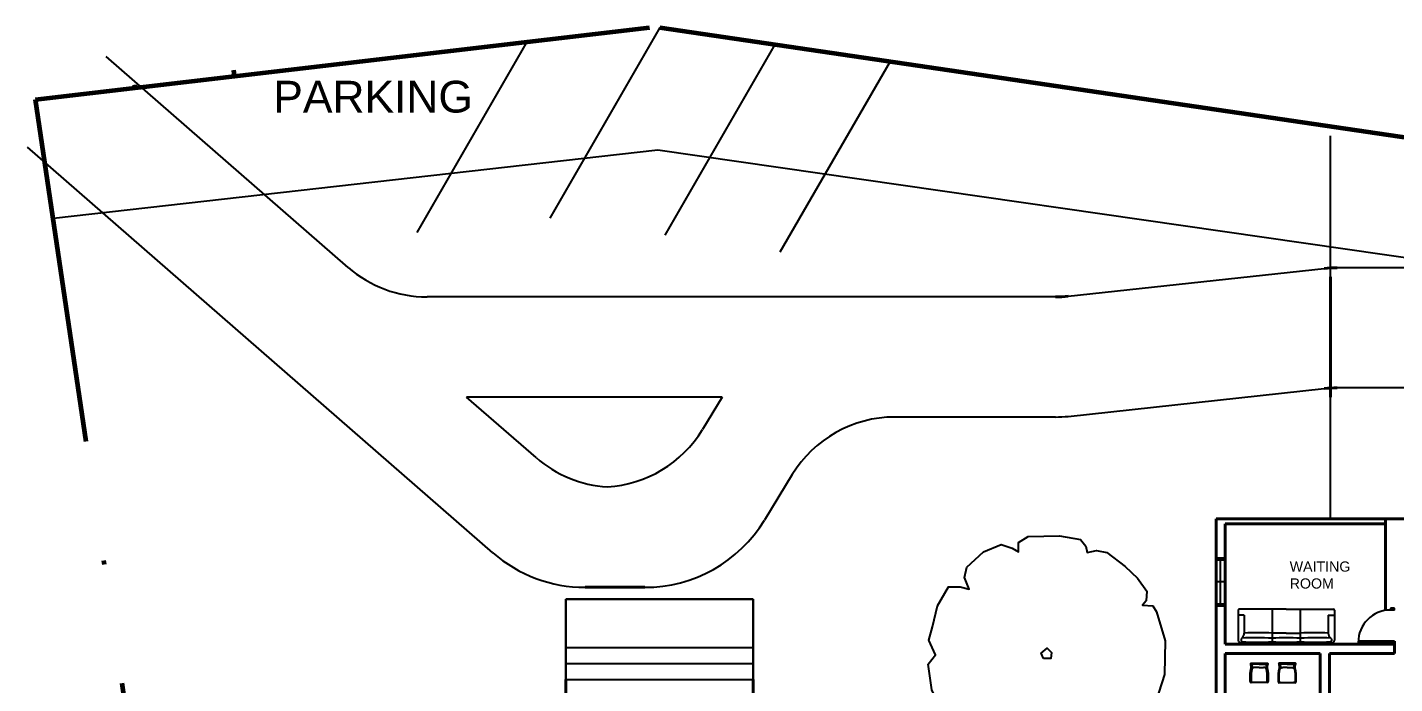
# Model space of a CAD drawing. Header units: metres. Extents: x -353 to 1688, y -477 to 135.
# Drawn here: x 457.6 to 491.74, y -321.3 to -304.91 of the extents above; entities that cross this region are included whole.
import ezdxf

# ---------------------------------------------------------------- set-up
doc = ezdxf.new("R2010")
doc.units = ezdxf.units.M
doc.header["$MEASUREMENT"] = 0
doc.linetypes.add('ACAD_ISO04W100', pattern=[30, 24, -3, 0, -3])
for name, color, linetype in [('CIRCULATION', 8, 'Continuous'), ('door space', 1, 'Continuous'), ('FUR', 7, 'Continuous'), ('ID-LOOSE', 31, 'Continuous'), ('ID-LOOSE2', 8, 'Continuous'), ('TREES', 82, 'Continuous'), ('WINDOW', 10, 'Continuous')]:
    doc.layers.add(name, color=color, linetype=linetype)
for name, color, linetype, plot in [('FURNITURE', 130, 'Continuous', False), ('STAIR', 231, 'Continuous', False), ('TEXT', 141, 'Continuous', False)]:
    doc.layers.add(name, color=color, linetype=linetype, plot=plot)
for name, color, linetype, lineweight in [('ROAD', 31, 'Continuous', 30), ('SITE BOUNDARY', 6, 'ACAD_ISO04W100', 60), ('WALL', 2, 'Continuous', 40)]:
    doc.layers.add(name, color=color, linetype=linetype, lineweight=lineweight)
doc.styles.get("Standard").update_dxf_attribs({"font": 'arial.ttf'})

# ---------------------------------------------------------------- blocks, each defined once
blk = doc.blocks.new('Simple tree 13_cad-block.com')
at = {"color": 0}
for points in [[(-1468, -1499), (-1766, -1175), (-1766, -1008), (-1883, -968), (-2037, -632), (-2103, -179), (-1973, -11), (-2089, 248), (-2025, 481), (-1935, 856), (-1740, 1192), (-1534, 1192), (-1378, 1153), (-1456, 1360), (-1416, 1541), (-1119, 1813), (-809, 1943), (-615, 1878), (-498, 1813), (-498, 1981), (-330, 2085), (227, 2098), (602, 2033), (692, 1917), (718, 1800), (886, 1839), (1068, 1800), (1391, 1555), (1611, 1348), (1779, 1115), (1766, 946), (1701, 868), (1883, 856), (1948, 752), (2102, 235), (2090, -361), (1934, -839), (1818, -1008), (1649, -1008), (1689, -1124), (1701, -1266), (1313, -1719), (1028, -1848), (757, -1991), (550, -1939), (511, -1848), (459, -2017), (-214, -2107), (-653, -2029), (-977, -1900), (-1352, -1681), (-1326, -1512)], [(-58, -76), (-97, 15), (6, 105), (84, 28), (71, -76)]]:
    blk.add_lwpolyline(points, close=True, dxfattribs=at)
blk = doc.blocks.new('SOFA-5')
at = {"layer": 'FUR', "color": 32}
for p, q in [((-1198, -311), (-1198, 439)), ((-1123, 514), (2, 514)), ((-1123, 404), (-1123, 454)), ((1127, 514), (2, 514)), ((1127, 404), (1127, 454)), ((1202, -311), (1202, 439)), ((-1048, -186), (-1048, 264)), ((1052, -186), (1052, 264)), ((-1048, -186), (-1198, -186)), ((2, -336), (-1173, -336)), ((2, -336), (1177, -336)), ((1052, -186), (1202, -186))]:
    blk.add_line(p, q, dxfattribs=at)
at = {"layer": 'FUR', "color": 40}
for p, q in [((-348, -338), (-348, 479)), ((352, -338), (352, 479)), ((2, 264), (-348, 264)), ((2, 264), (352, 264))]:
    blk.add_line(p, q, dxfattribs=at)
at = {"layer": 'FUR', "color": 32}
for centre, radius, start, end in [((-1123, 439), 75, 90, 180), ((-1098, 454), 25, 90, 180), ((-1108, 404), 15, 180, 267.297), ((-1198, 268), 151, 358.7138, 53.3427), ((-723, -6527), 7017, 86.9364, 93.0636), ((2, -5639), 6128, 86.7259, 93.2741), ((727, -6527), 7017, 86.9364, 93.0636), ((1203, 268), 151, 126.6573, 181.2862), ((1102, 454), 25, 0, 90), ((1112, 404), 15, 272.703, 0), ((1127, 439), 75, 0, 90), ((-1173, -311), 25, 180, 270), ((1177, -311), 25, 270, 0)]:
    blk.add_arc(centre, radius, start, end, dxfattribs=at)
at = {"layer": 'FUR', "color": 40}
for centre, radius, start, end in [((-735, 7869), 7490, 267.1407, 272.9627), ((2, 6501), 6122, 266.7223, 273.2777), ((740, 7869), 7490, 267.0373, 272.8593), ((-698, 6384), 6130, 266.7268, 273.2732), ((702, 6384), 6130, 266.7268, 273.2732)]:
    blk.add_arc(centre, radius, start, end, dxfattribs=at)
blk = doc.blocks.new('A$C51F1')
at = {"layer": 'ID-LOOSE'}
blk.add_lwpolyline([(0.439, 0.474, 0.102523), (0.429, 0.386, -0.080461), (0.445, 0.009, -0.3023), (0.42, 0.012, 0.197932), (0.411, 0.013, -0.028193), (0.357, 0.009), (0.227, 0.009), (0.097, 0.009, -0.028193), (0.043, 0.013, 0.197932), (0.034, 0.012, -0.3023), (0.009, 0.009, -0.080461), (0.025, 0.386, 0.102523), (0.015, 0.474, -0.587111), (0.026, 0.493), (0.428, 0.493, -0.587111)], format="xyb", close=True, dxfattribs=at)
at = {"layer": 'ID-LOOSE2'}
for p, q in [((0.227, 0.476), (0.044, 0.476)), ((0.227, 0.468), (0.044, 0.468)), ((0.227, 0.467), (0.044, 0.467)), ((0.227, 0.386), (0.121, 0.386)), ((0.227, 0.476), (0.411, 0.476)), ((0.227, 0.468), (0.411, 0.468)), ((0.227, 0.467), (0.411, 0.467)), ((0.227, 0.386), (0.334, 0.386)), ((0.042, 0.032), (0.032, 0.032)), ((0.042, 0.032), (0.033, 0.028)), ((0.043, 0.013), (0.042, 0.032)), ((0.411, 0.013), (0.413, 0.032)), ((0.413, 0.032), (0.423, 0.032)), ((0.413, 0.032), (0.422, 0.028))]:
    blk.add_line(p, q, dxfattribs=at)
for centre, radius, start, end in [((1.181, 0.149), 1.154, 168.4357, 186.8363), ((0.044, 0.473), 0.00242, 100.345, 201.3742), ((-0.19, 0.406), 0.241, 354.5513, 15.9626), ((0.044, 0.467), 0.000725, 87.3762, 197.5208), ((0.044, 0.466), 0.000433, 71.7715, 189.2202), ((0.121, 0.288), 0.0978, 90.5164, 143.1927), ((-0.256, 0.358), 0.317, 1.1591, 17.5641), ((0.333, 0.288), 0.0978, 36.8073, 89.4836), ((0.711, 0.358), 0.317, 162.4359, 178.8409), ((0.644, 0.406), 0.241, 164.0374, 185.4487), ((-0.726, 0.149), 1.154, 353.1637, 11.5643), ((0.411, 0.473), 0.00242, 338.6258, 79.655), ((0.411, 0.467), 0.000725, 342.4792, 92.6238), ((0.411, 0.466), 0.000433, 350.7798, 108.2285), ((0.04, 0.001), 0.012, 71.7536, 116.5375), ((0.415, 0.001), 0.012, 63.4625, 108.2464)]:
    blk.add_arc(centre, radius, start, end, dxfattribs=at)

msp = doc.modelspace()

# ---------------------------------------------------------------- linework, layer by layer
at = {"layer": 'CIRCULATION'}
for p, q in [((473.39041, -304.9167), (470.64041, -309.67984)), ((470.06745, -305.27223), (467.31745, -310.03537)), ((476.26357, -305.34024), (473.51357, -310.10338)), ((465.60548, -310.90521), (459.56621, -305.64405)), ((479.13673, -305.76379), (476.38673, -310.52693)), ((469.22138, -318.03395), (457.59563, -307.90608)), ((483.58833, -311.62566), (489.97511, -310.93237)), ((514.10745, -310.91485), (490.29885, -310.91485)), ((483.26458, -311.64318), (467.57607, -311.64318)), ((483.58833, -314.62566), (489.97511, -313.93237)), ((514.10745, -313.91485), (490.29885, -313.91485)), ((470.29879, -315.65694), (468.56114, -314.14318)), ((474.94813, -314.14318), (468.56114, -314.14318)), ((474.94813, -314.14318), (474.45195, -314.95684)), ((483.26458, -314.64318), (479.25577, -314.64318)), ((476.69445, -316.08125), (476.00175, -317.21716))]:
    msp.add_line(p, q, dxfattribs=at)
for centre, radius, start, end in [((467.57607, -308.64318), 3, 228.938965, 270), ((479.25577, -317.64318), 3, 90, 148.624603), ((483.26458, -311.64318), 3, 270, 276.195191), ((471.89063, -313.39491), 3, 273.619221, 328.624603), ((472.26938, -313.39491), 3, 228.938965, 266.380779), ((473.01354, -315.39491), 3.5, 270, 328.624603), ((471.52039, -315.39491), 3.5, 228.938965, 270)]:
    msp.add_arc(centre, radius, start, end, dxfattribs=at)
at = {"layer": 'Defpoints'}
for p, q in [((462.7713, -306.12903), (462.74928, -305.98031)), ((460.28724, -306.42074), (460.27623, -306.34638)), ((457.80318, -306.71245), (458.249, -309.67914)), ((458.249, -309.67914), (473.33784, -307.96896)), ((473.33784, -307.96896), (496.76505, -311.34184)), ((491.73564, -319.46643), (491.73651, -319.46643))]:
    msp.add_line(p, q, dxfattribs=at)
at = {"layer": 'door space'}
for p, q in [((491.63564, -319.41643), (491.63564, -319.46143)), ((491.73564, -319.41643), (491.63564, -319.41643)), ((491.67564, -319.46143), (491.63564, -319.46143)), ((491.67564, -319.46143), (491.67564, -319.46643)), ((491.73564, -319.46643), (491.67564, -319.46643)), ((491.73564, -319.46643), (491.73564, -319.41643)), ((491.73651, -320.23643), (490.82564, -320.23643)), ((491.63564, -320.27143), (491.63564, -320.23643)), ((490.82564, -320.27143), (491.63564, -320.27143)), ((491.63564, -320.27143), (491.63564, -320.31643)), ((491.63564, -320.27143), (491.67564, -320.27143)), ((491.63564, -320.31643), (491.73564, -320.31643)), ((491.67564, -320.26643), (491.67564, -320.27143)), ((491.67564, -320.26643), (491.73564, -320.26643)), ((491.73564, -320.31643), (491.73564, -320.26643))]:
    msp.add_line(p, q, dxfattribs=at)
msp.add_ellipse((491.63564, -320.27143), major_axis=(-0.57276, -0.57276), ratio=1, start_param=3.92699082, end_param=5.49778714, dxfattribs=at)
at = {"layer": 'ROAD'}
for p, q in [((471.04253, -321.19483), (471.04253, -319.19483)), ((475.72265, -319.19483), (471.04253, -319.19483)), ((475.72265, -321.19483), (475.72265, -319.19483))]:
    msp.add_line(p, q, dxfattribs=at)
at = {"layer": 'SITE BOUNDARY'}
for p, q in [((457.80318, -306.71245), (473.12794, -304.91283)), ((473.39041, -304.9167), (519.86017, -311.76697)), ((462.7713, -306.12903), (462.74928, -305.98031)), ((460.28724, -306.42074), (460.27623, -306.34638)), ((467.88261, -374.80591), (457.80318, -306.71245))]:
    msp.add_line(p, q, dxfattribs=at)
at = {"layer": 'STAIR'}
for p, q in [((490.13651, -317.18818), (490.13651, -307.62116)), ((471.04253, -320.39483), (473.20917, -320.39483)), ((473.20917, -320.39483), (475.72265, -320.39483)), ((471.04253, -320.79483), (473.20917, -320.79483)), ((473.20917, -320.79483), (475.72265, -320.79483)), ((471.04253, -321.19483), (473.20917, -321.19483)), ((473.20917, -321.19483), (475.72265, -321.19483))]:
    msp.add_line(p, q, dxfattribs=at)
at = {"layer": 'WALL'}
for p, q in [((490.13651, -311.14318), (490.13651, -314.14318)), ((487.27651, -317.18818), (487.27651, -320.54818)), ((497.60921, -317.18818), (487.27651, -317.18818)), ((491.50651, -317.31263), (487.50651, -317.31263)), ((487.50651, -317.31263), (487.50651, -320.31263)), ((491.50651, -319.47179), (491.50651, -317.18263)), ((473.01354, -318.89491), (471.52039, -318.89491)), ((491.73651, -320.54818), (491.73651, -320.23643)), ((487.27651, -320.54818), (487.27651, -324.77818)), ((487.50651, -320.31263), (491.73651, -320.31263)), ((487.50651, -320.54818), (487.50651, -323.27818)), ((487.50651, -320.54818), (489.8775, -320.54818)), ((489.8775, -320.54818), (489.8775, -322.20189)), ((490.1075, -320.54818), (491.73651, -320.54818)), ((490.1075, -320.54818), (490.1075, -322.20189)), ((471.04253, -325.54483), (471.04253, -321.19483)), ((475.72265, -323.85979), (475.72265, -321.19483))]:
    msp.add_line(p, q, dxfattribs=at)
for centre, start, end in [((490.29885, -313.91485), 90, 96.195191), ((483.26458, -308.64318), 270, 276.195191), ((483.26458, -308.64318), 270, 276.195191), ((490.29885, -316.91485), 90, 96.195191)]:
    msp.add_arc(centre, 3, start, end, dxfattribs=at)
at = {"layer": 'WINDOW'}
for p, q in [((487.27651, -319.36192), (487.27651, -318.16192)), ((487.27651, -318.16192), (487.50651, -318.16192)), ((487.50651, -318.16192), (487.50651, -319.36192)), ((487.27651, -318.21192), (487.50651, -318.21192)), ((487.39151, -319.31192), (487.39151, -318.21192)), ((487.50651, -318.76192), (487.27651, -318.76192)), ((487.50651, -319.36192), (487.50651, -318.76192)), ((487.50651, -319.31192), (487.27651, -319.31192)), ((487.50651, -319.36192), (487.27651, -319.36192))]:
    msp.add_line(p, q, dxfattribs=at)

# ---------------------------------------------------------------- block references
at = {"layer": 'FURNITURE', "color": 12, "xscale": 0.000999999996565748, "yscale": 0.000999999996565748, "zscale": 0.000999999996565748, "rotation": 180}
msp.add_blockref('SOFA-5', (489.03243, -319.77601), dxfattribs=at)
at = {"layer": 'FURNITURE'}
msp.add_blockref('A$C51F1', (488.12686, -321.2826), dxfattribs=at)
at = {"layer": 'FURNITURE', "xscale": -1}
msp.add_blockref('A$C51F1', (489.28088, -321.2826), dxfattribs=at)
at = {"layer": 'TREES', "xscale": 0.001407448445345188, "yscale": 0.001407448445345188, "zscale": 0.001407448445345188}
msp.add_blockref('Simple tree 13_cad-block.com', (483.048, -320.56244), dxfattribs=at)

# ---------------------------------------------------------------- texts
at = {"layer": 'TEXT', "attachment_point": 1}
for s, width, gutter_width, insert, char_height in [('PARKING', 0.3681957, 3.96227, (463.7383, -306.24781), 0.792453), ('WAITING ROOM', 0.0860672, 1.26912, (489.11549, -318.24924), 0.2538235)]:
    msp.add_mtext_dynamic_manual_height_columns(s, width=width, gutter_width=gutter_width, heights=[0], dxfattribs=dict(at, insert=insert, char_height=char_height))

doc.saveas('drawing.dxf')
